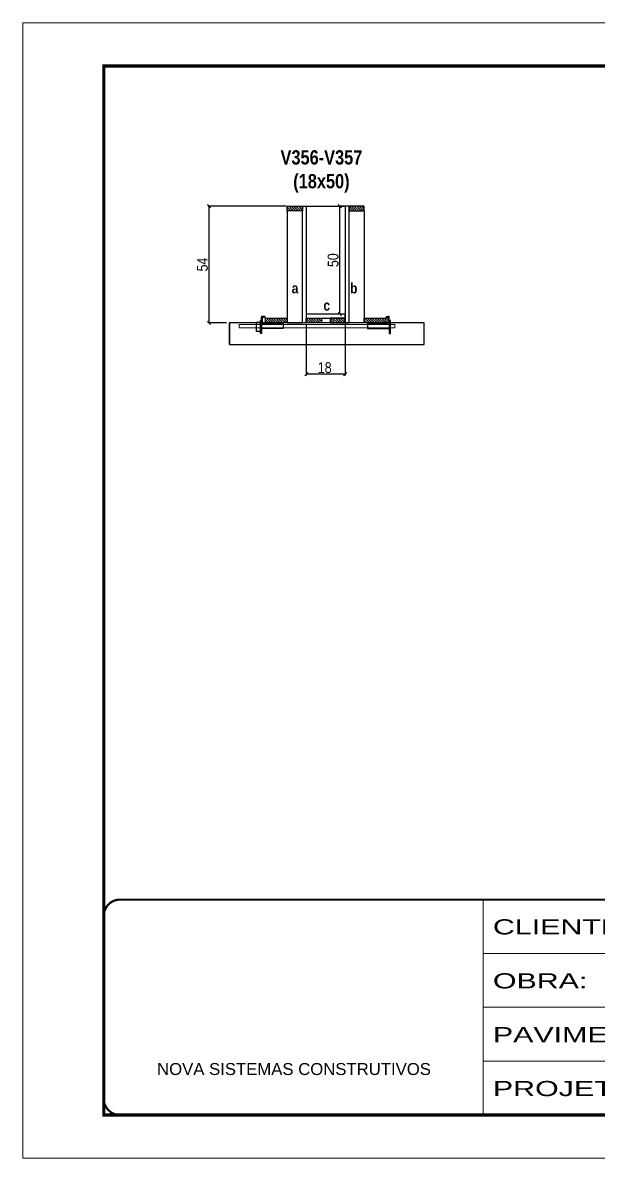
# Model space of a CAD drawing. Extents: x 13154 to 22413, y 1253 to 30260.
# Drawn here: x 14753 to 15285, y 24225 to 25275 of the extents above; entities that cross this region are included whole.
import ezdxf

# ---------------------------------------------------------------- set-up
doc = ezdxf.new("R2010")
doc.units = 0
doc.linetypes.add('CONTINUO', pattern=[0])
doc.linetypes.add('DASHED', pattern=[0.75, 0.5, -0.25])
for name, color, linetype in [('barrote', 251, 'Continuous'), ('COTA', 241, 'Continuous'), ('detalhes', 4, 'Continuous'), ('NOMENCLATURA', 7, 'Continuous'), ('Painéis', 200, 'Continuous'), ('presilha', 1, 'Continuous'), ('SARR_2.2x10', 60, 'Continuous'), ('SARR_2.2x7', 40, 'Continuous'), ('SARR_3.5x7', 81, 'Continuous')]:
    doc.layers.add(name, color=color, linetype=linetype)
for name, color, linetype, lineweight in [('CONCRETO', 251, 'Continuous', 25), ('Folhas', 255, 'Continuous', 9), ('SARRAFO DE PRESSAO', 251, 'DASHED', 9), ('SCO-___-LAJ', 2, 'Continuous', 0)]:
    doc.layers.add(name, color=color, linetype=linetype, lineweight=lineweight)
doc.styles.add('ARIAL', font='arial.ttf')
doc.styles.add('COTA TECNICA 2X', font='techl___.ttf', dxfattribs={"height": 10})
doc.styles.add('TECNICA', font='techb___.ttf', dxfattribs={"height": 10})
doc.styles.add('Tecnologia', font='')
doc.styles.get('Tecnologia').set_extended_font_data('Forgotten Futurist')
doc.dimstyles.new('SECAO', dxfattribs={"dimscale": 0.333333, "dimtxt": 5, "dimasz": 9, "dimexe": 3, "dimexo": 3, "dimgap": 3, "dimtad": 1, "dimdec": 1, "dimlfac": 0.5, "dimzin": 12, "dimdsep": 46, "dimtxsty": 'COTA TECNICA 2X', "dimblk1": 'OBLIQUE', "dimblk2": 'OBLIQUE', "dimsah": 1, "dimcen": 0.9, "dimclrd": 4, "dimclre": 4, "dimclrt": 240, "dimadec": 1, "dimazin": 3, "dimtfac": 1, "dimtdec": 1, "dimtmove": 0, "dimatfit": 3, "dimfxl": 1, "dimtolj": 1, "dimtzin": 12, "dimarcsym": 0})

# ---------------------------------------------------------------- blocks, each defined once
blk = doc.blocks.new('9999999999')
at = {"color": 30, "linetype": 'CONTINUO'}
for p, q in [((98564.6, 34230.2), (98564.6, 34429.4)), ((98564.6, 34379.6), (99584, 34379.6)), ((98564.6, 34329.8), (99488, 34329.8)), ((98564.6, 34280), (99488, 34280))]:
    blk.add_line(p, q, dxfattribs=at)
at = {"color": 30, "linetype": 'CONTINUO', "const_width": 2}
blk.add_lwpolyline([(99584, 34230.2), (99584, 34414.4, 0.414214), (99569, 34429.4), (98229, 34429.4, 0.414214), (98214, 34414.4), (98214, 34245.2, 0.414214), (98229, 34230.2), (99584, 34230.2)], format="xyb", dxfattribs=at)
at = {"layer": 'Folhas'}
blk.add_lwpolyline([(98139, 34190.2), (99624, 34190.2), (99624, 35240.2), (98139, 35240.2)], close=True, dxfattribs=at)
at = {"layer": 'Folhas', "color": 30, "const_width": 3}
blk.add_lwpolyline([(98214, 34230.2), (99584, 34230.2), (99584, 35200.2), (98214, 35200.2)], close=True, dxfattribs=at)
at = {"color": 7, "linetype": 'Continuous', "ltscale": 5, "style": 'ARIAL'}
blk.add_text('NOVA SISTEMAS CONSTRUTIVOS', height=11.059, dxfattribs=at).set_placement((98263.2, 34267.2))
at = {"layer": 'Folhas', "color": 7, "style": 'Tecnologia', "width": 1.5}
for s, p in [('CLIENTE:', (98573.7, 34397.2)), ('OBRA:', (98573.7, 34347.3)), ('PAVIMENTO:', (98573.7, 34297.5)), ('PROJETO:', (98573.7, 34247.7))]:
    blk.add_text(s, height=14, dxfattribs=at).set_placement(p)
blk = doc.blocks.new('_Oblique')
at = {"color": 0, "linetype": 'ByBlock', "lineweight": -2}
blk.add_line((-0.5, -0.5), (0.5, 0.5), dxfattribs=at)
blk = doc.blocks.new('*D181')
at = {"layer": 'COTA', "color": 4, "lineweight": -2, "transparency": 16777216}
for p, q in [((15015.1, 24996.3), (15015.1, 24948.8)), ((15051.1, 24996.3), (15051.1, 24948.8)), ((15051.1, 24949.8), (15015.1, 24949.8))]:
    blk.add_line(p, q, dxfattribs=at)
at = {"layer": 'Defpoints', "color": 0, "transparency": 16777216}
for p in [(15015.1, 24997.3), (15051.1, 24997.3), (15015.1, 24949.8)]:
    blk.add_point(p, dxfattribs=at)
at = {"layer": 'COTA', "color": 4, "lineweight": -2, "transparency": 16777216, "xscale": 3, "yscale": 3, "zscale": 3, "rotation": 180}
blk.add_blockref('_Oblique', (15015.1, 24949.8), dxfattribs=at)
at = {"layer": 'COTA', "color": 4, "lineweight": -2, "transparency": 16777216, "xscale": 3, "yscale": 3, "zscale": 3}
blk.add_blockref('_Oblique', (15051.1, 24949.8), dxfattribs=at)
at = {"layer": 'COTA', "color": 240, "transparency": 16777216, "insert": (15032.1, 24955.9), "char_height": 10, "attachment_point": 5, "style": 'COTA TECNICA 2X'}
blk.add_mtext('\\A1;18', dxfattribs=at)
blk = doc.blocks.new('PRESILHA METÁLICA 1')
at = {"layer": 'presilha'}
for p, q in [((7.5, 10.6), (7.5, 19.9)), ((12, 21), (8.6, 21)), ((9, 11.6), (9, 18.9)), ((12, 19.5), (9.6, 19.5)), ((12, 21), (12, 19.5)), ((0, 13), (6, 13)), ((0, 13), (0, 0)), ((6, 0), (0, 0)), ((6, 15.5), (7.5, 15.5)), ((6, -2.5), (6, 15.5)), ((6, 13), (6, 0)), ((7.5, 15.5), (7.5, -2.5)), ((37.5, 4.1), (7.5, 4.1)), ((37.5, 11), (9.6, 11)), ((37.5, 11), (37.5, 4.1)), ((7.5, -2.5), (6, -2.5))]:
    blk.add_line(p, q, dxfattribs=at)
for centre, radius, start, end in [((8.6, 19.9), 1.14, 90, 180), ((9.6, 18.9), 0.57, 90, 180), ((9.6, 11.6), 0.57, 180, 270)]:
    blk.add_arc(centre, radius, start, end, dxfattribs=at)
blk = doc.blocks.new('PRESILHA METÁLICA 2')
at = {"layer": 'presilha'}
for p, q in [((-5.2, 23.5), (-5.2, 22)), ((-5.2, 23.5), (-1.9, 23.5)), ((-5.2, 22), (-2.8, 22)), ((-2.2, 14.1), (-2.2, 21.4)), ((0.8, 18), (-0.8, 18)), ((-0.8, 18), (-0.8, 0)), ((-0.8, 14.6), (-0.8, 22.4)), ((0.8, 0), (0.8, 18)), ((-30.8, 13.5), (-30.8, 6.6)), ((-30.8, 13.5), (-2.8, 13.5)), ((-30.8, 6.6), (-0.8, 6.6)), ((-0.8, 0), (0.8, 0))]:
    blk.add_line(p, q, dxfattribs=at)
for centre, radius, start, end in [((-2.8, 21.4), 0.57, 0, 90), ((-1.9, 22.4), 1.14, 0, 90), ((-2.8, 14.1), 0.57, 270, 0)]:
    blk.add_arc(centre, radius, start, end, dxfattribs=at)
blk = doc.blocks.new('*D182')
at = {"layer": 'COTA', "color": 4, "lineweight": -2, "transparency": 16777216}
for p, q in [((14996.5, 25105.3), (14924.1, 25105.3)), ((14925.1, 25105.3), (14925.1, 24997.3)), ((14941.3, 24997.3), (14924.1, 24997.3))]:
    blk.add_line(p, q, dxfattribs=at)
at = {"layer": 'Defpoints', "color": 0, "transparency": 16777216}
for p in [(14997.5, 25105.3), (14925.1, 24997.3), (14942.3, 24997.3)]:
    blk.add_point(p, dxfattribs=at)
at = {"layer": 'COTA', "color": 4, "lineweight": -2, "transparency": 16777216, "xscale": 3, "yscale": 3, "zscale": 3}
for p, rotation in [((14925.1, 25105.3), 90), ((14925.1, 24997.3), 270)]:
    blk.add_blockref('_Oblique', p, dxfattribs=dict(at, rotation=rotation))
at = {"layer": 'COTA', "color": 240, "transparency": 16777216, "insert": (14919, 25051.3), "char_height": 10, "attachment_point": 5, "rotation": 90, "style": 'COTA TECNICA 2X'}
blk.add_mtext('\\A1;54', dxfattribs=at)
blk = doc.blocks.new('*D1139')
at = {"layer": 'COTA', "color": 4, "lineweight": -2, "transparency": 16777216}
for p, q in [((15050.1, 25105.3), (15045, 25105.3)), ((15046, 25005.3), (15046, 25105.3)), ((15050.1, 25005.3), (15045, 25005.3))]:
    blk.add_line(p, q, dxfattribs=at)
at = {"layer": 'Defpoints', "color": 0, "transparency": 16777216}
for p in [(15046, 25105.3), (15051.1, 25105.3), (15051.1, 25005.3)]:
    blk.add_point(p, dxfattribs=at)
at = {"layer": 'COTA', "color": 4, "lineweight": -2, "transparency": 16777216, "xscale": 3, "yscale": 3, "zscale": 3}
for p, rotation in [((15046, 25105.3), 90), ((15046, 25005.3), 270)]:
    blk.add_blockref('_Oblique', p, dxfattribs=dict(at, rotation=rotation))
at = {"layer": 'COTA', "color": 240, "transparency": 16777216, "insert": (15039.9, 25055.3), "char_height": 10, "attachment_point": 5, "rotation": 90, "style": 'COTA TECNICA 2X'}
blk.add_mtext('\\A1;50', dxfattribs=at)

msp = doc.modelspace()

# ---------------------------------------------------------------- hatches: boundary and pattern name
at = {"layer": 'SARR_2.2x10'}
h = msp.add_hatch(dxfattribs=at)
h.set_pattern_fill('ANSI31', color=256, scale=0.5, angle=90)
h.set_pattern_definition([(135, (48171.002, -98514.916), (-1.122532015, -1.122532015), [])])
h.paths.add_polyline_path([(14977.46, 25001.65), (14977.46, 24997.25), (14997.46, 24997.25), (14997.46, 25001.65)])
h = msp.add_hatch(dxfattribs=at)
h.set_pattern_fill('ANSI31', color=256, scale=0.5, angle=90)
h.set_pattern_definition([(135, (48262.202, -98514.916), (-1.122532015, -1.122532015), [])])
h.paths.add_polyline_path([(15068.66, 25001.65), (15068.66, 24997.25), (15088.66, 24997.25), (15088.66, 25001.65)])
at = {"layer": 'SARR_2.2x7'}
h = msp.add_hatch(dxfattribs=at)
h.set_pattern_fill('ANSI31', color=256, scale=0.5, angle=90)
h.set_pattern_definition([(135, (48165.002, -98411.316), (-1.122532015, -1.122532015), [])])
h.paths.add_polyline_path([(15011.46, 25105.25), (15011.46, 25100.85), (14997.46, 25100.85), (14997.46, 25105.25)])
h = msp.add_hatch(dxfattribs=at)
h.set_pattern_fill('ANSI31', color=256, scale=0.5, angle=90)
h.set_pattern_definition([(135, (48183.002, -98411.316), (-1.122532015, -1.122532015), [])])
h.paths.add_polyline_path([(15054.66, 25105.25), (15054.66, 25100.85), (15068.66, 25100.85), (15068.66, 25105.25)])
h = msp.add_hatch(dxfattribs=at)
h.set_pattern_fill('ANSI31', color=256, scale=0.5, angle=90)
h.set_pattern_definition([(135, (48250.602, -98514.916), (-1.122532015, -1.122532015), [])])
h.paths.add_polyline_path([(15029.06, 24997.25), (15029.06, 25001.65), (15015.06, 25001.65), (15015.06, 24997.25)])
h = msp.add_hatch(dxfattribs=at)
h.set_pattern_fill('ANSI31', color=256, scale=0.5, angle=90)
h.set_pattern_definition([(135, (48248.602, -98514.916), (-1.122532015, -1.122532015), [])])
h.paths.add_polyline_path([(15037.06, 25001.65), (15037.06, 24997.25), (15051.06, 24997.25), (15051.06, 25001.65)])

# ---------------------------------------------------------------- linework, layer by layer
at = {"layer": 'barrote'}
msp.add_lwpolyline([(14944.01, 24977.25), (15123.92, 24977.25), (15123.92, 24997.25), (14944.01, 24997.25)], close=True, dxfattribs=at)
at = {"layer": 'CONCRETO', "linetype": 'Continuous'}
msp.add_line((15015.06, 25105.25), (15051.06, 25105.25), dxfattribs=at)
at = {"layer": 'detalhes', "color": 250}
msp.add_line((14944.01, 24977.25), (14944.01, 24997.25), dxfattribs=at)
at = {"layer": 'Painéis', "linetype": 'Continuous'}
for points in [[(15011.46, 24997.25), (15011.46, 25105.25), (15015.06, 25105.25), (15015.06, 24997.25)], [(15054.66, 24997.25), (15054.66, 25105.25), (15051.06, 25105.25), (15051.06, 24997.25)], [(15051.06, 25005.25), (15015.06, 25005.25), (15015.06, 25001.65), (15051.06, 25001.65)]]:
    msp.add_lwpolyline(points, close=True, dxfattribs=at)
at = {"layer": 'SARR_2.2x10'}
for points in [[(14977.46, 25001.65), (14997.46, 25001.65), (14997.46, 24997.25), (14977.46, 24997.25)], [(15068.66, 25001.65), (15088.66, 25001.65), (15088.66, 24997.25), (15068.66, 24997.25)]]:
    msp.add_lwpolyline(points, close=True, dxfattribs=at)
at = {"layer": 'SARR_2.2x7', "elevation": 0}
for points in [[(14997.46, 25105.25), (15011.46, 25105.25), (15011.46, 25100.85), (14997.46, 25100.85)], [(15068.66, 25105.25), (15054.66, 25105.25), (15054.66, 25100.85), (15068.66, 25100.85)]]:
    msp.add_lwpolyline(points, close=True, dxfattribs=at)
at = {"layer": 'SARR_2.2x7'}
for points in [[(15015.06, 25001.65), (15029.06, 25001.65), (15029.06, 24997.25), (15015.06, 24997.25)], [(15051.06, 25001.65), (15037.06, 25001.65), (15037.06, 24997.25), (15051.06, 24997.25)]]:
    msp.add_lwpolyline(points, close=True, dxfattribs=at)
at = {"layer": 'SARR_3.5x7'}
for points in [[(15011.46, 25100.85), (14997.46, 25100.85), (14997.46, 24997.25), (15011.46, 24997.25)], [(15054.66, 25100.85), (15068.66, 25100.85), (15068.66, 24997.25), (15054.66, 24997.25)]]:
    msp.add_lwpolyline(points, close=True, dxfattribs=at)
at = {"layer": 'SCO-___-LAJ', "color": 1}
msp.add_lwpolyline([(14953.01, 24995.92), (15096.78, 24995.92), (15096.78, 24992.72), (14953.01, 24992.72)], close=True, dxfattribs=at)

# ---------------------------------------------------------------- block references
at = {"layer": 'presilha', "xscale": 0.6666666666666666, "yscale": 0.6666666666666666, "zscale": 0.6666666666666666}
for name, p in [('PRESILHA METÁLICA 1', (14968.6, 24989.29)), ('PRESILHA METÁLICA 2', (15092.34, 24987.62))]:
    msp.add_blockref(name, p, dxfattribs=at)
at = {"layer": 'SARRAFO DE PRESSAO', "color": 6, "linetype": 'ByBlock'}
msp.add_blockref('9999999999', (-83386.1, -9965.33), dxfattribs=at)

# ---------------------------------------------------------------- texts
at = {"layer": 'detalhes', "style": 'TECNICA'}
for s, p in [('a', (15001.59, 25024.59)), ('b', (15055.56, 25024.58)), ('c', (15030.93, 25008.72))]:
    msp.add_text(s, height=9.6, dxfattribs=at).set_placement(p)
at = {"layer": 'NOMENCLATURA', "insert": (15029.06, 25156.95), "char_height": 13.2, "attachment_point": 2, "style": 'TECNICA'}
msp.add_mtext_dynamic_manual_height_columns('V356-V357\\P(18x50)', width=300.2766, gutter_width=1, heights=[0], dxfattribs=at)

# ---------------------------------------------------------------- dimensions: what is measured, and where the dimension line sits
at = {"layer": 'COTA'}
for base, p1, p2, picture, middle in [((14925.15, 24997.25, 0), (14997.46, 25105.25), (14942.25, 24997.25, 0), '*D182', (14919.04, 25051.25, 0)), ((15045.99, 25105.25), (15051.06, 25005.25), (15051.06, 25105.25), '*D1139', (15039.88, 25055.25))]:
    dim = msp.add_linear_dim(base=base, p1=p1, p2=p2, angle=90, dimstyle='SECAO', dxfattribs=at)
    dim.commit()
    dim.dimension.update_dxf_attribs({"geometry": picture, "text_midpoint": middle})
dim = msp.add_linear_dim(base=(15015.06, 24949.78), p1=(15051.06, 24997.25), p2=(15015.06, 24997.25), angle=180, dimstyle='SECAO', dxfattribs=at)
dim.commit()
dim.dimension.update_dxf_attribs({"geometry": '*D181', "text_midpoint": (15032.06, 24949.78), "dimtype": 160})

doc.saveas('drawing.dxf')
